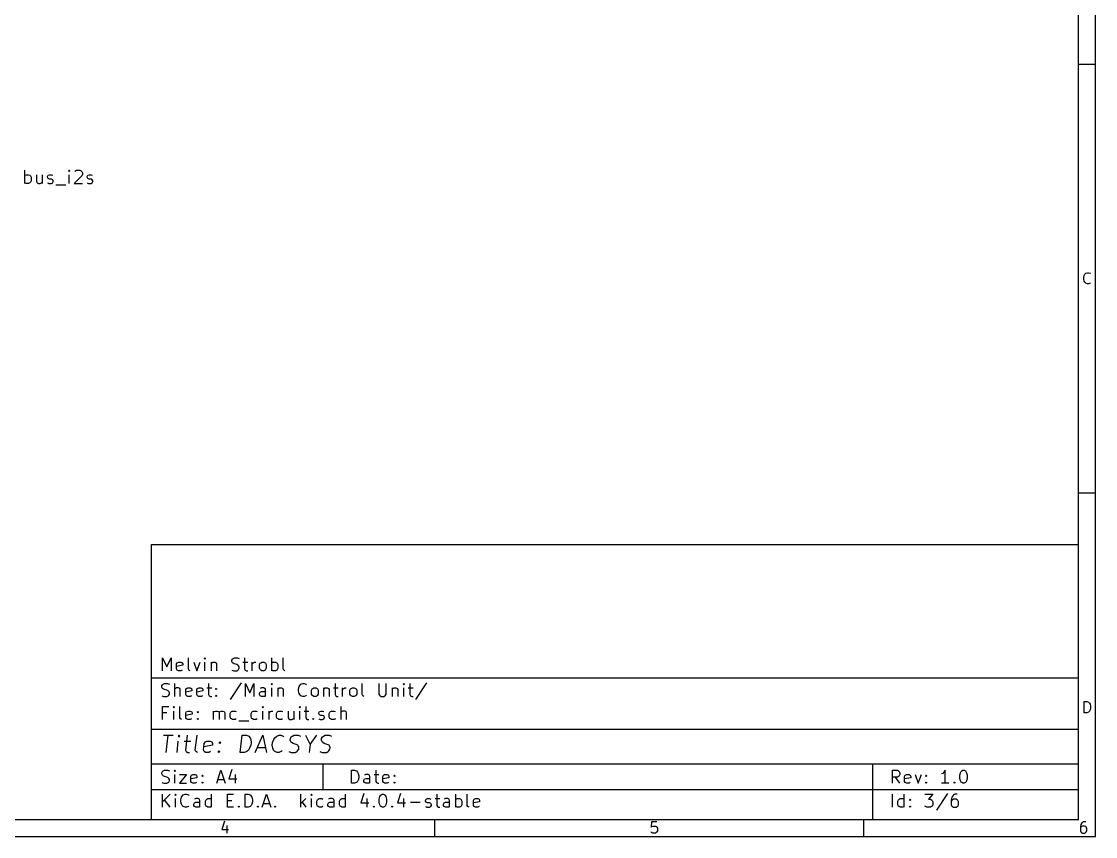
# Model space of a CAD drawing. Extents: x 10 to 287, y -200 to -10.
# Drawn here: x 161.9 to 287, y -200 to -105 of the extents above; entities that cross this region are included whole.
import ezdxf

# ---------------------------------------------------------------- set-up
doc = ezdxf.new("R2010")
doc.units = 0
doc.header["$MEASUREMENT"] = 0
doc.layers.add('BLACK', color=7, linetype='CONTINUOUS')

msp = doc.modelspace()

# ---------------------------------------------------------------- linework, layer by layer
at = {"layer": 'Black'}
for p, q in [((286.995, -200), (286.995, -10.0076)), ((285.013, -198.018), (285.013, -11.9888)), ((286.995, -110.007), (285.013, -110.007)), ((162.306, -123.876), (162.306, -122.352)), ((167.462, -122.352), (167.386, -122.428)), ((167.386, -122.428), (167.462, -122.504)), ((167.538, -122.428), (167.462, -122.352)), ((167.462, -122.352), (167.462, -122.504)), ((167.462, -122.504), (167.538, -122.428)), ((168.123, -122.504), (168.199, -122.428)), ((168.199, -122.428), (168.351, -122.352)), ((168.351, -122.352), (168.707, -122.352)), ((168.707, -122.352), (168.859, -122.428)), ((168.859, -122.428), (168.935, -122.504)), ((168.935, -122.504), (169.012, -122.657)), ((162.306, -122.936), (162.458, -122.86)), ((162.458, -123.876), (162.306, -123.8)), ((162.458, -122.86), (162.738, -122.86)), ((162.738, -122.86), (162.89, -122.936)), ((162.89, -123.8), (162.738, -123.876)), ((162.89, -122.936), (162.966, -123.012)), ((162.966, -123.723), (162.89, -123.8)), ((162.966, -123.012), (163.043, -123.165)), ((163.043, -123.596), (162.966, -123.723)), ((163.043, -123.165), (163.043, -123.596)), ((163.678, -122.86), (163.678, -123.673)), ((163.678, -123.673), (163.754, -123.8)), ((163.754, -123.8), (163.906, -123.876)), ((164.109, -123.876), (164.262, -123.8)), ((164.262, -123.8), (164.338, -123.723)), ((164.338, -122.86), (164.338, -123.876)), ((164.973, -123.088), (165.049, -122.936)), ((164.973, -123.165), (164.973, -123.088)), ((165.049, -123.292), (164.973, -123.165)), ((164.973, -123.8), (165.125, -123.876)), ((165.049, -122.936), (165.202, -122.86)), ((165.202, -123.368), (165.049, -123.292)), ((165.202, -122.86), (165.43, -122.86)), ((165.43, -123.368), (165.202, -123.368)), ((165.43, -122.86), (165.557, -122.936)), ((165.557, -123.444), (165.43, -123.368)), ((165.43, -123.876), (165.557, -123.8)), ((165.633, -123.596), (165.557, -123.444)), ((165.557, -123.8), (165.633, -123.673)), ((165.633, -123.673), (165.633, -123.596)), ((167.462, -123.876), (167.462, -122.86)), ((168.935, -123.012), (168.072, -123.876)), ((169.012, -122.784), (168.935, -123.012)), ((169.012, -122.657), (169.012, -122.784)), ((169.57, -123.088), (169.647, -122.936)), ((169.57, -123.165), (169.57, -123.088)), ((169.647, -123.292), (169.57, -123.165)), ((169.57, -123.8), (169.723, -123.876)), ((169.647, -122.936), (169.799, -122.86)), ((169.799, -123.368), (169.647, -123.292)), ((169.799, -122.86), (170.028, -122.86)), ((170.028, -123.368), (169.799, -123.368)), ((170.028, -122.86), (170.155, -122.936)), ((170.155, -123.444), (170.028, -123.368)), ((170.028, -123.876), (170.155, -123.8)), ((170.231, -123.596), (170.155, -123.444)), ((170.155, -123.8), (170.231, -123.673)), ((170.231, -123.673), (170.231, -123.596)), ((162.738, -123.876), (162.458, -123.876)), ((163.906, -123.876), (164.109, -123.876)), ((165.125, -123.876), (165.43, -123.876)), ((165.938, -124.028), (167.107, -124.028)), ((168.072, -123.876), (169.012, -123.876)), ((169.723, -123.876), (170.028, -123.876)), ((285.623, -134.823), (285.674, -134.595)), ((285.623, -135.026), (285.623, -134.823)), ((285.674, -135.255), (285.623, -135.026)), ((285.674, -134.595), (285.75, -134.468)), ((285.75, -134.468), (285.852, -134.341)), ((285.852, -134.341), (286.055, -134.29)), ((286.055, -134.29), (286.182, -134.29)), ((286.182, -134.29), (286.36, -134.341)), ((286.36, -134.341), (286.41, -134.391)), ((285.75, -135.382), (285.674, -135.255)), ((285.852, -135.509), (285.75, -135.382)), ((286.055, -135.585), (285.852, -135.509)), ((286.182, -135.585), (286.055, -135.585)), ((286.36, -135.509), (286.182, -135.585)), ((286.41, -135.458), (286.36, -135.509)), ((286.995, -159.995), (285.013, -159.995)), ((177.013, -166.014), (177.013, -198.018)), ((285.013, -166.014), (177.013, -166.014)), ((285.013, -198.018), (285.013, -166.014)), ((178.359, -180.67), (178.359, -179.172)), ((178.359, -179.172), (178.867, -180.238)), ((178.867, -180.238), (179.349, -179.172)), ((179.349, -179.172), (179.349, -180.67)), ((179.984, -179.883), (180.061, -179.756)), ((179.984, -180.467), (179.984, -179.883)), ((180.696, -180.035), (179.984, -180.188)), ((180.061, -179.756), (180.213, -179.68)), ((180.213, -179.68), (180.492, -179.68)), ((180.492, -179.68), (180.645, -179.756)), ((180.645, -179.756), (180.696, -179.883)), ((180.696, -179.883), (180.696, -180.035)), ((181.356, -180.467), (181.356, -179.172)), ((181.991, -179.68), (182.347, -180.67)), ((182.347, -180.67), (182.728, -179.68)), ((183.286, -179.172), (183.21, -179.248)), ((183.21, -179.248), (183.286, -179.324)), ((183.363, -179.248), (183.286, -179.172)), ((183.286, -179.172), (183.286, -179.324)), ((183.286, -179.324), (183.363, -179.248)), ((183.286, -180.67), (183.286, -179.68)), ((183.998, -179.68), (183.998, -180.67)), ((183.998, -179.807), (184.074, -179.756)), ((184.074, -179.756), (184.201, -179.68)), ((184.201, -179.68), (184.429, -179.68)), ((184.429, -179.68), (184.582, -179.756)), ((184.582, -179.756), (184.633, -179.883)), ((184.633, -179.883), (184.633, -180.67)), ((186.411, -179.451), (186.487, -179.324)), ((186.411, -179.603), (186.411, -179.451)), ((186.487, -179.756), (186.411, -179.603)), ((186.487, -179.324), (186.563, -179.248)), ((186.563, -179.807), (186.487, -179.756)), ((186.563, -179.248), (186.69, -179.172)), ((186.69, -179.883), (186.563, -179.807)), ((186.69, -179.172), (187.071, -179.172)), ((186.995, -179.959), (186.69, -179.883)), ((187.122, -180.035), (186.995, -179.959)), ((187.071, -179.172), (187.274, -179.248)), ((187.198, -180.111), (187.122, -180.035)), ((187.706, -179.68), (188.265, -179.68)), ((187.909, -179.172), (187.909, -180.467)), ((188.773, -180.67), (188.773, -179.68)), ((188.773, -179.959), (188.849, -179.807)), ((188.849, -179.807), (188.925, -179.756)), ((188.925, -179.756), (189.052, -179.68)), ((189.052, -179.68), (189.205, -179.68)), ((189.636, -179.959), (189.713, -179.807)), ((189.636, -180.391), (189.636, -179.959)), ((189.713, -179.807), (189.789, -179.756)), ((189.789, -179.756), (189.916, -179.68)), ((189.916, -179.68), (190.144, -179.68)), ((190.144, -179.68), (190.297, -179.756)), ((190.297, -179.756), (190.348, -179.807)), ((190.348, -179.807), (190.424, -179.959)), ((190.424, -179.959), (190.424, -180.391)), ((191.059, -180.67), (191.059, -179.172)), ((191.059, -179.756), (191.211, -179.68)), ((191.211, -179.68), (191.491, -179.68)), ((191.491, -179.68), (191.643, -179.756)), ((191.643, -179.756), (191.694, -179.807)), ((191.694, -179.807), (191.77, -179.959)), ((191.77, -179.959), (191.77, -180.391)), ((192.405, -180.467), (192.405, -179.172)), ((180.061, -180.594), (179.984, -180.467)), ((180.213, -180.67), (180.061, -180.594)), ((180.492, -180.67), (180.213, -180.67)), ((180.645, -180.594), (180.492, -180.67)), ((181.432, -180.594), (181.356, -180.467)), ((181.559, -180.67), (181.432, -180.594)), ((186.411, -180.594), (186.639, -180.67)), ((186.639, -180.67), (186.995, -180.67)), ((186.995, -180.67), (187.122, -180.594)), ((187.122, -180.594), (187.198, -180.543)), ((187.274, -180.238), (187.198, -180.111)), ((187.198, -180.543), (187.274, -180.391)), ((187.274, -180.391), (187.274, -180.238)), ((187.909, -180.467), (187.985, -180.594)), ((187.985, -180.594), (188.112, -180.67)), ((188.112, -180.67), (188.265, -180.67)), ((189.713, -180.543), (189.636, -180.391)), ((189.789, -180.594), (189.713, -180.543)), ((189.916, -180.67), (189.789, -180.594)), ((190.144, -180.67), (189.916, -180.67)), ((190.297, -180.594), (190.144, -180.67)), ((190.348, -180.543), (190.297, -180.594)), ((190.424, -180.391), (190.348, -180.543)), ((191.211, -180.67), (191.059, -180.594)), ((191.491, -180.67), (191.211, -180.67)), ((191.643, -180.594), (191.491, -180.67)), ((191.694, -180.543), (191.643, -180.594)), ((191.77, -180.391), (191.694, -180.543)), ((192.481, -180.594), (192.405, -180.467)), ((192.608, -180.67), (192.481, -180.594)), ((177.013, -181.508), (285.013, -181.508)), ((178.283, -182.448), (178.359, -182.321)), ((178.283, -182.601), (178.283, -182.448)), ((178.359, -182.753), (178.283, -182.601)), ((178.359, -182.321), (178.435, -182.245)), ((178.435, -182.245), (178.562, -182.169)), ((178.562, -182.169), (178.943, -182.169)), ((178.943, -182.169), (179.146, -182.245)), ((179.781, -183.667), (179.781, -182.169)), ((183.718, -182.169), (183.718, -183.464)), ((187.503, -182.093), (186.233, -184.023)), ((188.011, -183.667), (188.011, -182.169)), ((188.011, -182.169), (188.519, -183.236)), ((188.519, -183.236), (189.001, -182.169)), ((189.001, -182.169), (189.001, -183.667)), ((191.059, -182.169), (190.983, -182.245)), ((190.983, -182.245), (191.059, -182.321)), ((191.135, -182.245), (191.059, -182.169)), ((191.059, -182.169), (191.059, -182.321)), ((191.059, -182.321), (191.135, -182.245)), ((194.183, -182.804), (194.259, -182.524)), ((194.259, -182.524), (194.335, -182.397)), ((194.335, -182.397), (194.462, -182.245)), ((194.462, -182.245), (194.691, -182.169)), ((194.691, -182.169), (194.843, -182.169)), ((194.843, -182.169), (195.047, -182.245)), ((195.047, -182.245), (195.123, -182.321)), ((198.45, -182.169), (198.45, -183.464)), ((201.6, -183.464), (201.6, -182.169)), ((203.53, -182.169), (203.53, -183.388)), ((204.394, -183.388), (204.394, -182.169)), ((206.451, -182.169), (206.375, -182.245)), ((206.375, -182.245), (206.451, -182.321)), ((206.527, -182.245), (206.451, -182.169)), ((206.451, -182.169), (206.451, -182.321)), ((206.451, -182.321), (206.527, -182.245)), ((207.162, -182.169), (207.162, -183.464)), ((209.093, -182.093), (207.823, -184.023)), ((178.283, -183.591), (178.511, -183.667)), ((178.435, -182.804), (178.359, -182.753)), ((178.562, -182.88), (178.435, -182.804)), ((178.511, -183.667), (178.867, -183.667)), ((178.867, -182.956), (178.562, -182.88)), ((178.994, -183.032), (178.867, -182.956)), ((178.867, -183.667), (178.994, -183.591)), ((179.07, -183.109), (178.994, -183.032)), ((178.994, -183.591), (179.07, -183.54)), ((179.146, -183.236), (179.07, -183.109)), ((179.07, -183.54), (179.146, -183.388)), ((179.146, -183.388), (179.146, -183.236)), ((179.857, -182.753), (179.781, -182.804)), ((179.984, -182.677), (179.857, -182.753)), ((180.213, -182.677), (179.984, -182.677)), ((180.365, -182.753), (180.213, -182.677)), ((180.416, -182.88), (180.365, -182.753)), ((180.416, -183.667), (180.416, -182.88)), ((181.051, -182.88), (181.127, -182.753)), ((181.051, -183.464), (181.051, -182.88)), ((181.762, -183.032), (181.051, -183.185)), ((181.127, -183.591), (181.051, -183.464)), ((181.127, -182.753), (181.28, -182.677)), ((181.28, -183.667), (181.127, -183.591)), ((181.28, -182.677), (181.559, -182.677)), ((181.559, -183.667), (181.28, -183.667)), ((181.559, -182.677), (181.712, -182.753)), ((181.712, -183.591), (181.559, -183.667)), ((181.712, -182.753), (181.762, -182.88)), ((181.762, -182.88), (181.762, -183.032)), ((182.347, -182.88), (182.423, -182.753)), ((182.347, -183.464), (182.347, -182.88)), ((183.058, -183.032), (182.347, -183.185)), ((182.423, -183.591), (182.347, -183.464)), ((182.423, -182.753), (182.575, -182.677)), ((182.575, -183.667), (182.423, -183.591)), ((182.575, -182.677), (182.855, -182.677)), ((182.855, -183.667), (182.575, -183.667)), ((182.855, -182.677), (183.007, -182.753)), ((183.007, -183.591), (182.855, -183.667)), ((183.007, -182.753), (183.058, -182.88)), ((183.058, -182.88), (183.058, -183.032)), ((183.515, -182.677), (184.074, -182.677)), ((183.718, -183.464), (183.794, -183.591)), ((183.794, -183.591), (183.921, -183.667)), ((183.921, -183.667), (184.074, -183.667)), ((184.506, -182.804), (184.582, -182.753)), ((184.582, -182.88), (184.506, -182.804)), ((184.506, -183.591), (184.582, -183.54)), ((184.582, -183.667), (184.506, -183.591)), ((184.582, -182.753), (184.658, -182.804)), ((184.582, -182.753), (184.582, -182.88)), ((184.658, -182.804), (184.582, -182.88)), ((184.582, -183.54), (184.658, -183.591)), ((184.582, -183.54), (184.582, -183.667)), ((184.658, -183.591), (184.582, -183.667)), ((189.636, -183.312), (189.713, -183.185)), ((189.636, -183.464), (189.636, -183.312)), ((189.713, -183.591), (189.636, -183.464)), ((189.865, -182.677), (189.713, -182.753)), ((189.713, -183.185), (189.865, -183.109)), ((189.865, -183.667), (189.713, -183.591)), ((190.144, -182.677), (189.865, -182.677)), ((189.865, -183.109), (190.221, -183.109)), ((190.221, -183.667), (189.865, -183.667)), ((190.297, -182.753), (190.144, -182.677)), ((190.221, -183.109), (190.348, -183.032)), ((190.348, -183.591), (190.221, -183.667)), ((190.348, -182.88), (190.297, -182.753)), ((190.348, -183.667), (190.348, -182.88)), ((191.059, -183.667), (191.059, -182.677)), ((191.77, -182.677), (191.77, -183.667)), ((191.77, -182.804), (191.846, -182.753)), ((191.846, -182.753), (191.973, -182.677)), ((191.973, -182.677), (192.202, -182.677)), ((192.202, -182.677), (192.354, -182.753)), ((192.354, -182.753), (192.405, -182.88)), ((192.405, -182.88), (192.405, -183.667)), ((194.183, -183.032), (194.183, -182.804)), ((194.259, -183.312), (194.183, -183.032)), ((194.335, -183.464), (194.259, -183.312)), ((194.462, -183.591), (194.335, -183.464)), ((194.691, -183.667), (194.462, -183.591)), ((194.843, -183.667), (194.691, -183.667)), ((195.047, -183.591), (194.843, -183.667)), ((195.123, -183.54), (195.047, -183.591)), ((195.682, -182.956), (195.758, -182.804)), ((195.682, -183.388), (195.682, -182.956)), ((195.758, -183.54), (195.682, -183.388)), ((195.758, -182.804), (195.834, -182.753)), ((195.834, -183.591), (195.758, -183.54)), ((195.834, -182.753), (195.961, -182.677)), ((195.961, -183.667), (195.834, -183.591)), ((195.961, -182.677), (196.19, -182.677)), ((196.19, -183.667), (195.961, -183.667)), ((196.19, -182.677), (196.342, -182.753)), ((196.342, -183.591), (196.19, -183.667)), ((196.342, -182.753), (196.393, -182.804)), ((196.393, -183.54), (196.342, -183.591)), ((196.393, -182.804), (196.469, -182.956)), ((196.469, -183.388), (196.393, -183.54)), ((196.469, -182.956), (196.469, -183.388)), ((197.104, -182.677), (197.104, -183.667)), ((197.104, -182.804), (197.18, -182.753)), ((197.18, -182.753), (197.307, -182.677)), ((197.307, -182.677), (197.536, -182.677)), ((197.536, -182.677), (197.688, -182.753)), ((197.688, -182.753), (197.739, -182.88)), ((197.739, -182.88), (197.739, -183.667)), ((198.247, -182.677), (198.806, -182.677)), ((198.45, -183.464), (198.526, -183.591)), ((198.526, -183.591), (198.653, -183.667)), ((198.653, -183.667), (198.806, -183.667)), ((199.314, -183.667), (199.314, -182.677)), ((199.314, -182.956), (199.39, -182.804)), ((199.39, -182.804), (199.466, -182.753)), ((199.466, -182.753), (199.593, -182.677)), ((199.593, -182.677), (199.746, -182.677)), ((200.177, -182.956), (200.254, -182.804)), ((200.177, -183.388), (200.177, -182.956)), ((200.254, -183.54), (200.177, -183.388)), ((200.254, -182.804), (200.33, -182.753)), ((200.33, -183.591), (200.254, -183.54)), ((200.33, -182.753), (200.457, -182.677)), ((200.457, -183.667), (200.33, -183.591)), ((200.457, -182.677), (200.685, -182.677)), ((200.685, -183.667), (200.457, -183.667)), ((200.685, -182.677), (200.838, -182.753)), ((200.838, -183.591), (200.685, -183.667)), ((200.838, -182.753), (200.889, -182.804)), ((200.889, -183.54), (200.838, -183.591)), ((200.889, -182.804), (200.965, -182.956)), ((200.965, -183.388), (200.889, -183.54)), ((200.965, -182.956), (200.965, -183.388)), ((201.676, -183.591), (201.6, -183.464)), ((201.803, -183.667), (201.676, -183.591)), ((203.53, -183.388), (203.606, -183.54)), ((203.606, -183.54), (203.683, -183.591)), ((203.683, -183.591), (203.81, -183.667)), ((203.81, -183.667), (204.114, -183.667)), ((204.114, -183.667), (204.241, -183.591)), ((204.241, -183.591), (204.318, -183.54)), ((204.318, -183.54), (204.394, -183.388)), ((205.105, -182.677), (205.105, -183.667)), ((205.105, -182.804), (205.181, -182.753)), ((205.181, -182.753), (205.308, -182.677)), ((205.308, -182.677), (205.537, -182.677)), ((205.537, -182.677), (205.689, -182.753)), ((205.689, -182.753), (205.74, -182.88)), ((205.74, -182.88), (205.74, -183.667)), ((206.451, -183.667), (206.451, -182.677)), ((206.959, -182.677), (207.518, -182.677)), ((207.162, -183.464), (207.239, -183.591)), ((207.239, -183.591), (207.366, -183.667)), ((207.366, -183.667), (207.518, -183.667)), ((178.359, -186.36), (178.359, -184.861)), ((178.359, -184.861), (179.07, -184.861)), ((179.654, -184.861), (179.578, -184.937)), ((179.578, -184.937), (179.654, -185.014)), ((179.73, -184.937), (179.654, -184.861)), ((179.654, -184.861), (179.654, -185.014)), ((179.654, -185.014), (179.73, -184.937)), ((180.365, -186.157), (180.365, -184.861)), ((190.043, -184.861), (189.967, -184.937)), ((189.967, -184.937), (190.043, -185.014)), ((190.119, -184.937), (190.043, -184.861)), ((190.043, -184.861), (190.043, -185.014)), ((190.043, -185.014), (190.119, -184.937)), ((194.335, -184.861), (194.259, -184.937)), ((194.259, -184.937), (194.335, -185.014)), ((194.412, -184.937), (194.335, -184.861)), ((194.335, -184.861), (194.335, -185.014)), ((194.335, -185.014), (194.412, -184.937)), ((195.047, -184.861), (195.047, -186.157)), ((199.136, -186.36), (199.136, -184.861)), ((285.674, -185.572), (285.674, -184.277)), ((285.674, -184.277), (285.979, -184.277)), ((285.979, -184.277), (286.182, -184.328)), ((286.182, -184.328), (286.283, -184.455)), ((286.283, -184.455), (286.36, -184.582)), ((286.36, -184.582), (286.41, -184.81)), ((286.41, -185.014), (286.36, -185.242)), ((286.41, -184.81), (286.41, -185.014)), ((178.867, -185.572), (178.359, -185.572)), ((179.654, -186.36), (179.654, -185.369)), ((180.442, -186.284), (180.365, -186.157)), ((180.569, -186.36), (180.442, -186.284)), ((181.077, -185.572), (181.153, -185.445)), ((181.077, -186.157), (181.077, -185.572)), ((181.788, -185.725), (181.077, -185.877)), ((181.153, -186.284), (181.077, -186.157)), ((181.153, -185.445), (181.305, -185.369)), ((181.305, -186.36), (181.153, -186.284)), ((181.305, -185.369), (181.585, -185.369)), ((181.585, -185.369), (181.737, -185.445)), ((181.737, -186.284), (181.585, -186.36)), ((181.737, -185.445), (181.788, -185.572)), ((181.788, -185.572), (181.788, -185.725)), ((182.372, -185.496), (182.448, -185.445)), ((182.448, -185.572), (182.372, -185.496)), ((182.372, -186.284), (182.448, -186.233)), ((182.448, -186.36), (182.372, -186.284)), ((182.448, -185.445), (182.524, -185.496)), ((182.448, -185.445), (182.448, -185.572)), ((182.524, -185.496), (182.448, -185.572)), ((182.448, -186.233), (182.524, -186.284)), ((182.448, -186.233), (182.448, -186.36)), ((182.524, -186.284), (182.448, -186.36)), ((184.302, -186.36), (184.302, -185.369)), ((184.302, -185.496), (184.379, -185.445)), ((184.379, -185.445), (184.506, -185.369)), ((184.506, -185.369), (184.734, -185.369)), ((184.734, -185.369), (184.887, -185.445)), ((184.887, -185.445), (184.937, -185.572)), ((184.937, -185.572), (185.014, -185.445)), ((184.937, -185.572), (184.937, -186.36)), ((185.014, -185.445), (185.166, -185.369)), ((185.166, -185.369), (185.369, -185.369)), ((185.369, -185.369), (185.522, -185.445)), ((185.522, -185.445), (185.598, -185.572)), ((185.598, -185.572), (185.598, -186.36)), ((186.233, -185.649), (186.309, -185.496)), ((186.233, -186.08), (186.233, -185.649)), ((186.309, -186.233), (186.233, -186.08)), ((186.309, -185.496), (186.385, -185.445)), ((186.385, -186.284), (186.309, -186.233)), ((186.385, -185.445), (186.512, -185.369)), ((186.512, -186.36), (186.385, -186.284)), ((186.512, -185.369), (186.817, -185.369)), ((186.817, -185.369), (186.944, -185.445)), ((186.944, -186.284), (186.817, -186.36)), ((188.671, -185.649), (188.747, -185.496)), ((188.671, -186.08), (188.671, -185.649)), ((188.747, -186.233), (188.671, -186.08)), ((188.747, -185.496), (188.824, -185.445)), ((188.824, -186.284), (188.747, -186.233)), ((188.824, -185.445), (188.951, -185.369)), ((188.951, -186.36), (188.824, -186.284)), ((188.951, -185.369), (189.255, -185.369)), ((189.255, -185.369), (189.382, -185.445)), ((189.382, -186.284), (189.255, -186.36)), ((190.043, -186.36), (190.043, -185.369)), ((190.754, -186.36), (190.754, -185.369)), ((190.754, -185.649), (190.83, -185.496)), ((190.83, -185.496), (190.906, -185.445)), ((190.906, -185.445), (191.033, -185.369)), ((191.033, -185.369), (191.186, -185.369)), ((191.618, -185.649), (191.694, -185.496)), ((191.618, -186.08), (191.618, -185.649)), ((191.694, -186.233), (191.618, -186.08)), ((191.694, -185.496), (191.77, -185.445)), ((191.77, -186.284), (191.694, -186.233)), ((191.77, -185.445), (191.897, -185.369)), ((191.897, -186.36), (191.77, -186.284)), ((191.897, -185.369), (192.202, -185.369)), ((192.202, -185.369), (192.329, -185.445)), ((192.329, -186.284), (192.202, -186.36)), ((192.989, -185.369), (192.989, -186.157)), ((192.989, -186.157), (193.065, -186.284)), ((193.065, -186.284), (193.192, -186.36)), ((193.421, -186.36), (193.573, -186.284)), ((193.573, -186.284), (193.624, -186.233)), ((193.624, -185.369), (193.624, -186.36)), ((194.335, -186.36), (194.335, -185.369)), ((194.843, -185.369), (195.402, -185.369)), ((195.047, -186.157), (195.123, -186.284)), ((195.123, -186.284), (195.25, -186.36)), ((195.834, -186.284), (195.91, -186.233)), ((195.91, -186.36), (195.834, -186.284)), ((195.91, -186.233), (195.986, -186.284)), ((195.91, -186.233), (195.91, -186.36)), ((195.986, -186.284), (195.91, -186.36)), ((196.545, -185.572), (196.621, -185.445)), ((196.545, -185.649), (196.545, -185.572)), ((196.621, -185.801), (196.545, -185.649)), ((196.545, -186.284), (196.698, -186.36)), ((196.621, -185.445), (196.774, -185.369)), ((196.774, -185.877), (196.621, -185.801)), ((196.774, -185.369), (196.977, -185.369)), ((196.977, -185.877), (196.774, -185.877)), ((196.977, -185.369), (197.129, -185.445)), ((197.129, -185.928), (196.977, -185.877)), ((196.977, -186.36), (197.129, -186.284)), ((197.206, -186.08), (197.129, -185.928)), ((197.129, -186.284), (197.206, -186.157)), ((197.206, -186.157), (197.206, -186.08)), ((197.764, -185.649), (197.841, -185.496)), ((197.764, -186.08), (197.764, -185.649)), ((197.841, -186.233), (197.764, -186.08)), ((197.841, -185.496), (197.917, -185.445)), ((197.917, -186.284), (197.841, -186.233)), ((197.917, -185.445), (198.044, -185.369)), ((198.044, -186.36), (197.917, -186.284)), ((198.044, -185.369), (198.349, -185.369)), ((198.349, -185.369), (198.476, -185.445)), ((198.476, -186.284), (198.349, -186.36)), ((199.212, -185.445), (199.136, -185.496)), ((199.339, -185.369), (199.212, -185.445)), ((199.568, -185.369), (199.339, -185.369)), ((199.72, -185.445), (199.568, -185.369)), ((199.771, -185.572), (199.72, -185.445)), ((199.771, -186.36), (199.771, -185.572)), ((285.979, -185.572), (285.674, -185.572)), ((286.182, -185.496), (285.979, -185.572)), ((286.283, -185.369), (286.182, -185.496)), ((286.36, -185.242), (286.283, -185.369)), ((177.013, -187.503), (285.013, -187.503)), ((181.585, -186.36), (181.305, -186.36)), ((186.817, -186.36), (186.512, -186.36)), ((187.249, -186.512), (188.392, -186.512)), ((189.255, -186.36), (188.951, -186.36)), ((192.202, -186.36), (191.897, -186.36)), ((193.192, -186.36), (193.421, -186.36)), ((195.25, -186.36), (195.402, -186.36)), ((196.698, -186.36), (196.977, -186.36)), ((198.349, -186.36), (198.044, -186.36)), ((178.46, -188.189), (179.603, -188.189)), ((178.791, -190.195), (179.019, -188.189)), ((180.264, -188.189), (180.162, -188.29)), ((180.162, -188.29), (180.238, -188.392)), ((180.264, -188.189), (180.238, -188.392)), ((180.238, -188.392), (180.365, -188.29)), ((180.365, -188.29), (180.264, -188.189)), ((181.229, -188.189), (181.026, -189.916)), ((182.169, -189.916), (182.372, -188.189)), ((187.401, -190.195), (187.63, -188.189)), ((187.63, -188.189), (188.112, -188.189)), ((188.112, -188.189), (188.392, -188.29)), ((188.392, -188.29), (188.544, -188.493)), ((188.544, -188.493), (188.62, -188.671)), ((188.62, -188.671), (188.671, -189.052)), ((189.128, -190.195), (190.017, -188.189)), ((190.017, -188.189), (190.449, -190.195)), ((191.16, -189.052), (191.313, -188.671)), ((191.313, -188.671), (191.44, -188.493)), ((191.44, -188.493), (191.643, -188.29)), ((191.643, -188.29), (191.922, -188.189)), ((191.922, -188.189), (192.126, -188.189)), ((192.126, -188.189), (192.405, -188.29)), ((192.405, -188.29), (192.481, -188.392)), ((193.218, -188.773), (193.243, -188.57)), ((193.294, -188.951), (193.218, -188.773)), ((193.243, -188.57), (193.345, -188.392)), ((193.345, -188.392), (193.472, -188.29)), ((193.472, -188.29), (193.65, -188.189)), ((193.65, -188.189), (194.132, -188.189)), ((194.132, -188.189), (194.412, -188.29)), ((194.996, -188.189), (195.529, -189.255)), ((195.529, -189.255), (196.317, -188.189)), ((196.85, -188.773), (196.875, -188.57)), ((196.926, -188.951), (196.85, -188.773)), ((196.875, -188.57), (196.977, -188.392)), ((196.977, -188.392), (197.104, -188.29)), ((197.104, -188.29), (197.282, -188.189)), ((197.282, -188.189), (197.764, -188.189)), ((197.764, -188.189), (198.044, -188.29)), ((180.035, -190.195), (180.188, -188.874)), ((180.873, -188.874), (181.635, -188.874)), ((181.026, -189.916), (181.102, -190.094)), ((181.102, -190.094), (181.28, -190.195)), ((182.245, -190.094), (182.169, -189.916)), ((182.423, -190.195), (182.245, -190.094)), ((183.109, -189.916), (183.21, -189.154)), ((183.185, -190.094), (183.109, -189.916)), ((184.15, -189.332), (183.159, -189.535)), ((183.363, -190.195), (183.185, -190.094)), ((183.21, -189.154), (183.337, -188.951)), ((183.337, -188.951), (183.515, -188.874)), ((183.515, -188.874), (183.896, -188.874)), ((183.947, -190.094), (183.744, -190.195)), ((183.896, -188.874), (184.099, -188.951)), ((184.099, -188.951), (184.175, -189.154)), ((184.175, -189.154), (184.15, -189.332)), ((184.81, -190.094), (184.912, -190.017)), ((184.912, -190.195), (184.81, -190.094)), ((184.912, -190.017), (185.014, -190.094)), ((184.912, -190.017), (184.912, -190.195)), ((185.014, -190.094), (184.912, -190.195)), ((184.937, -189.052), (185.064, -188.951)), ((185.039, -189.154), (184.937, -189.052)), ((185.064, -188.951), (185.039, -189.154)), ((185.141, -189.052), (185.039, -189.154)), ((185.064, -188.951), (185.141, -189.052)), ((188.163, -190.094), (187.884, -190.195)), ((188.366, -189.916), (188.163, -190.094)), ((188.493, -189.713), (188.366, -189.916)), ((188.646, -189.332), (188.493, -189.713)), ((188.671, -189.052), (188.646, -189.332)), ((189.357, -189.636), (190.322, -189.636)), ((191.135, -189.332), (191.16, -189.052)), ((191.186, -189.713), (191.135, -189.332)), ((191.262, -189.916), (191.186, -189.713)), ((191.414, -190.094), (191.262, -189.916)), ((191.694, -190.195), (191.414, -190.094)), ((192.176, -190.094), (191.897, -190.195)), ((192.278, -190.017), (192.176, -190.094)), ((193.04, -190.094), (193.319, -190.195)), ((193.37, -189.052), (193.294, -188.951)), ((193.548, -189.154), (193.37, -189.052)), ((193.904, -189.255), (193.548, -189.154)), ((193.802, -190.195), (194.005, -190.094)), ((194.107, -189.332), (193.904, -189.255)), ((194.005, -190.094), (194.081, -190.017)), ((194.081, -190.017), (194.208, -189.814)), ((194.158, -189.433), (194.107, -189.332)), ((194.234, -189.636), (194.158, -189.433)), ((194.208, -189.814), (194.234, -189.636)), ((195.529, -189.255), (195.428, -190.195)), ((196.672, -190.094), (196.952, -190.195)), ((197.002, -189.052), (196.926, -188.951)), ((197.18, -189.154), (197.002, -189.052)), ((197.536, -189.255), (197.18, -189.154)), ((197.434, -190.195), (197.637, -190.094)), ((197.739, -189.332), (197.536, -189.255)), ((197.637, -190.094), (197.714, -190.017)), ((197.714, -190.017), (197.841, -189.814)), ((197.79, -189.433), (197.739, -189.332)), ((197.866, -189.636), (197.79, -189.433)), ((197.841, -189.814), (197.866, -189.636)), ((181.28, -190.195), (181.483, -190.195)), ((183.744, -190.195), (183.363, -190.195)), ((187.884, -190.195), (187.401, -190.195)), ((191.897, -190.195), (191.694, -190.195)), ((193.319, -190.195), (193.802, -190.195)), ((196.952, -190.195), (197.434, -190.195)), ((177.013, -191.516), (285.013, -191.516)), ((178.283, -192.557), (178.359, -192.43)), ((178.283, -192.71), (178.283, -192.557)), ((178.359, -192.43), (178.435, -192.354)), ((178.435, -192.354), (178.562, -192.278)), ((178.562, -192.278), (178.943, -192.278)), ((178.943, -192.278), (179.146, -192.354)), ((179.781, -192.278), (179.705, -192.354)), ((179.705, -192.354), (179.781, -192.43)), ((179.857, -192.354), (179.781, -192.278)), ((179.781, -192.278), (179.781, -192.43)), ((179.781, -192.43), (179.857, -192.354)), ((184.658, -193.777), (185.141, -192.278)), ((185.141, -192.278), (185.649, -193.777)), ((186.436, -192.202), (186.08, -193.294)), ((197.002, -191.516), (197.002, -194.513)), ((200.355, -193.777), (200.355, -192.278)), ((200.355, -192.278), (200.711, -192.278)), ((200.711, -192.278), (200.939, -192.354)), ((200.939, -192.354), (201.066, -192.507)), ((201.066, -192.507), (201.143, -192.634)), ((203.2, -192.278), (203.2, -193.573)), ((261.01, -191.516), (261.01, -198.018)), ((263.347, -193.777), (263.347, -192.278)), ((263.347, -192.278), (263.931, -192.278)), ((263.931, -192.278), (264.058, -192.354)), ((264.058, -192.354), (264.135, -192.43)), ((264.135, -192.43), (264.211, -192.557)), ((264.211, -192.557), (264.211, -192.786)), ((269.342, -192.507), (269.215, -192.634)), ((269.494, -192.278), (269.342, -192.507)), ((269.494, -193.777), (269.494, -192.278)), ((271.196, -192.862), (271.272, -192.557)), ((271.272, -192.557), (271.348, -192.43)), ((271.348, -192.43), (271.424, -192.354)), ((271.424, -192.354), (271.551, -192.278)), ((271.551, -192.278), (271.704, -192.278)), ((271.704, -192.278), (271.856, -192.354)), ((271.856, -192.354), (271.907, -192.43)), ((271.907, -192.43), (271.983, -192.557)), ((271.983, -192.557), (272.059, -192.862)), ((178.359, -192.862), (178.283, -192.71)), ((178.283, -193.7), (178.511, -193.777)), ((178.435, -192.913), (178.359, -192.862)), ((178.562, -192.989), (178.435, -192.913)), ((178.511, -193.777), (178.867, -193.777)), ((178.867, -193.065), (178.562, -192.989)), ((178.994, -193.142), (178.867, -193.065)), ((178.867, -193.777), (178.994, -193.7)), ((179.07, -193.218), (178.994, -193.142)), ((178.994, -193.7), (179.07, -193.65)), ((179.146, -193.345), (179.07, -193.218)), ((179.07, -193.65), (179.146, -193.497)), ((179.146, -193.497), (179.146, -193.345)), ((179.781, -193.777), (179.781, -192.786)), ((180.34, -192.786), (181.127, -192.786)), ((181.127, -192.786), (180.34, -193.777)), ((180.34, -193.777), (181.127, -193.777)), ((181.635, -192.989), (181.712, -192.862)), ((181.635, -193.573), (181.635, -192.989)), ((182.347, -193.142), (181.635, -193.294)), ((181.712, -193.7), (181.635, -193.573)), ((181.712, -192.862), (181.864, -192.786)), ((181.864, -193.777), (181.712, -193.7)), ((181.864, -192.786), (182.143, -192.786)), ((182.143, -193.777), (181.864, -193.777)), ((182.143, -192.786), (182.296, -192.862)), ((182.296, -193.7), (182.143, -193.777)), ((182.296, -192.862), (182.347, -192.989)), ((182.347, -192.989), (182.347, -193.142)), ((182.931, -192.913), (183.007, -192.862)), ((183.007, -192.989), (182.931, -192.913)), ((182.931, -193.7), (183.007, -193.65)), ((183.007, -193.777), (182.931, -193.7)), ((183.007, -192.862), (183.083, -192.913)), ((183.007, -192.862), (183.007, -192.989)), ((183.083, -192.913), (183.007, -192.989)), ((183.007, -193.65), (183.083, -193.7)), ((183.007, -193.65), (183.007, -193.777)), ((183.083, -193.7), (183.007, -193.777)), ((184.785, -193.345), (185.496, -193.345)), ((186.08, -193.294), (187.02, -193.294)), ((186.792, -192.786), (186.792, -193.777)), ((200.711, -193.777), (200.355, -193.777)), ((200.939, -193.7), (200.711, -193.777)), ((201.066, -193.573), (200.939, -193.7)), ((201.143, -193.421), (201.066, -193.573)), ((201.143, -192.634), (201.219, -192.913)), ((201.219, -193.142), (201.143, -193.421)), ((201.219, -192.913), (201.219, -193.142)), ((201.778, -193.421), (201.854, -193.294)), ((201.778, -193.573), (201.778, -193.421)), ((201.854, -193.7), (201.778, -193.573)), ((202.006, -192.786), (201.854, -192.862)), ((201.854, -193.294), (202.006, -193.218)), ((202.006, -193.777), (201.854, -193.7)), ((202.286, -192.786), (202.006, -192.786)), ((202.006, -193.218), (202.362, -193.218)), ((202.362, -193.777), (202.006, -193.777)), ((202.438, -192.862), (202.286, -192.786)), ((202.362, -193.218), (202.489, -193.142)), ((202.489, -193.7), (202.362, -193.777)), ((202.489, -192.989), (202.438, -192.862)), ((202.489, -193.777), (202.489, -192.989)), ((202.997, -192.786), (203.556, -192.786)), ((203.2, -193.573), (203.276, -193.7)), ((203.276, -193.7), (203.403, -193.777)), ((203.403, -193.777), (203.556, -193.777)), ((203.987, -192.989), (204.064, -192.862)), ((203.987, -193.573), (203.987, -192.989)), ((204.699, -193.142), (203.987, -193.294)), ((204.064, -193.7), (203.987, -193.573)), ((204.064, -192.862), (204.216, -192.786)), ((204.216, -193.777), (204.064, -193.7)), ((204.216, -192.786), (204.495, -192.786)), ((204.495, -193.777), (204.216, -193.777)), ((204.495, -192.786), (204.648, -192.862)), ((204.648, -193.7), (204.495, -193.777)), ((204.648, -192.862), (204.699, -192.989)), ((204.699, -192.989), (204.699, -193.142)), ((205.283, -192.913), (205.359, -192.862)), ((205.359, -192.989), (205.283, -192.913)), ((205.283, -193.7), (205.359, -193.65)), ((205.359, -193.777), (205.283, -193.7)), ((205.359, -192.862), (205.435, -192.913)), ((205.359, -192.862), (205.359, -192.989)), ((205.435, -192.913), (205.359, -192.989)), ((205.359, -193.65), (205.435, -193.7)), ((205.359, -193.65), (205.359, -193.777)), ((205.435, -193.7), (205.359, -193.777)), ((263.931, -193.065), (263.347, -193.065)), ((264.211, -193.777), (263.703, -193.065)), ((264.058, -192.989), (263.931, -193.065)), ((264.135, -192.913), (264.058, -192.989)), ((264.211, -192.786), (264.135, -192.913)), ((264.77, -192.989), (264.846, -192.862)), ((264.77, -193.573), (264.77, -192.989)), ((265.481, -193.142), (264.77, -193.294)), ((264.846, -193.7), (264.77, -193.573)), ((264.846, -192.862), (264.998, -192.786)), ((264.998, -193.777), (264.846, -193.7)), ((264.998, -192.786), (265.278, -192.786)), ((265.278, -193.777), (264.998, -193.777)), ((265.278, -192.786), (265.43, -192.862)), ((265.43, -193.7), (265.278, -193.777)), ((265.43, -192.862), (265.481, -192.989)), ((265.481, -192.989), (265.481, -193.142)), ((265.989, -192.786), (266.344, -193.777)), ((266.344, -193.777), (266.725, -192.786)), ((267.208, -192.913), (267.284, -192.862)), ((267.284, -192.989), (267.208, -192.913)), ((267.208, -193.7), (267.284, -193.65)), ((267.284, -193.777), (267.208, -193.7)), ((267.284, -192.862), (267.36, -192.913)), ((267.284, -192.862), (267.284, -192.989)), ((267.36, -192.913), (267.284, -192.989)), ((267.284, -193.65), (267.36, -193.7)), ((267.284, -193.65), (267.284, -193.777)), ((267.36, -193.7), (267.284, -193.777)), ((269.215, -192.634), (269.062, -192.71)), ((269.926, -193.777), (269.062, -193.777)), ((270.485, -193.7), (270.561, -193.65)), ((270.561, -193.777), (270.485, -193.7)), ((270.561, -193.65), (270.637, -193.7)), ((270.561, -193.65), (270.561, -193.777)), ((270.637, -193.7), (270.561, -193.777)), ((271.196, -193.218), (271.196, -192.862)), ((271.272, -193.497), (271.196, -193.218)), ((271.348, -193.65), (271.272, -193.497)), ((271.424, -193.7), (271.348, -193.65)), ((271.551, -193.777), (271.424, -193.7)), ((271.704, -193.777), (271.551, -193.777)), ((271.856, -193.7), (271.704, -193.777)), ((271.907, -193.65), (271.856, -193.7)), ((271.983, -193.497), (271.907, -193.65)), ((272.059, -193.218), (271.983, -193.497)), ((272.059, -192.862), (272.059, -193.218)), ((177.013, -194.513), (285.013, -194.513)), ((178.359, -196.571), (178.359, -195.072)), ((179.222, -195.072), (178.359, -195.936)), ((179.857, -195.072), (179.781, -195.148)), ((179.934, -195.148), (179.857, -195.072)), ((179.857, -195.072), (179.857, -195.224)), ((180.772, -195.148), (181, -195.072)), ((181, -195.072), (181.153, -195.072)), ((181.153, -195.072), (181.356, -195.148)), ((184.048, -196.571), (184.048, -195.072)), ((185.903, -196.571), (185.903, -195.072)), ((185.903, -195.072), (186.614, -195.072)), ((187.96, -196.571), (187.96, -195.072)), ((187.96, -195.072), (188.316, -195.072)), ((188.316, -195.072), (188.544, -195.148)), ((189.967, -196.571), (190.449, -195.072)), ((190.449, -195.072), (190.957, -196.571)), ((194.462, -196.571), (194.462, -195.072)), ((195.682, -195.072), (195.605, -195.148)), ((195.758, -195.148), (195.682, -195.072)), ((195.682, -195.072), (195.682, -195.224)), ((199.669, -196.571), (199.669, -195.072)), ((201.803, -194.996), (201.447, -196.088)), ((203.81, -195.148), (203.937, -195.072)), ((203.937, -195.072), (204.089, -195.072)), ((204.089, -195.072), (204.241, -195.148)), ((206.07, -194.996), (205.715, -196.088)), ((210.287, -195.072), (210.287, -196.367)), ((212.496, -196.571), (212.496, -195.072)), ((213.843, -196.367), (213.843, -195.072)), ((263.347, -196.571), (263.347, -195.072)), ((264.693, -196.571), (264.693, -195.072)), ((267.106, -195.072), (268.046, -195.072)), ((268.046, -195.072), (267.538, -195.656)), ((269.748, -194.996), (268.478, -196.926)), ((270.612, -195.072), (270.459, -195.148)), ((270.891, -195.072), (270.612, -195.072)), ((179.222, -196.571), (178.562, -195.707)), ((179.781, -195.148), (179.857, -195.224)), ((179.857, -195.224), (179.934, -195.148)), ((179.857, -196.571), (179.857, -195.58)), ((180.492, -195.707), (180.569, -195.428)), ((180.492, -195.936), (180.492, -195.707)), ((180.569, -196.215), (180.492, -195.936)), ((180.569, -195.428), (180.645, -195.301)), ((180.645, -196.367), (180.569, -196.215)), ((180.645, -195.301), (180.772, -195.148)), ((181.356, -195.148), (181.432, -195.224)), ((181.991, -196.215), (182.067, -196.088)), ((181.991, -196.367), (181.991, -196.215)), ((182.22, -195.58), (182.067, -195.656)), ((182.067, -196.088), (182.22, -196.012)), ((182.499, -195.58), (182.22, -195.58)), ((182.22, -196.012), (182.575, -196.012)), ((182.651, -195.656), (182.499, -195.58)), ((182.575, -196.012), (182.702, -195.936)), ((182.702, -195.783), (182.651, -195.656)), ((182.702, -196.571), (182.702, -195.783)), ((183.337, -195.859), (183.413, -195.707)), ((183.337, -196.291), (183.337, -195.859)), ((183.413, -196.444), (183.337, -196.291)), ((183.413, -195.707), (183.49, -195.656)), ((183.49, -195.656), (183.617, -195.58)), ((183.617, -195.58), (183.921, -195.58)), ((183.921, -195.58), (184.048, -195.656)), ((185.903, -195.783), (186.411, -195.783)), ((188.544, -195.148), (188.671, -195.301)), ((188.671, -195.301), (188.747, -195.428)), ((188.747, -196.215), (188.671, -196.367)), ((188.747, -195.428), (188.824, -195.707)), ((188.824, -195.936), (188.747, -196.215)), ((188.824, -195.707), (188.824, -195.936)), ((190.094, -196.139), (190.805, -196.139)), ((195.047, -195.58), (194.462, -196.139)), ((194.615, -196.012), (195.047, -196.571)), ((195.605, -195.148), (195.682, -195.224)), ((195.682, -195.224), (195.758, -195.148)), ((195.682, -196.571), (195.682, -195.58)), ((196.317, -195.859), (196.393, -195.707)), ((196.317, -196.291), (196.317, -195.859)), ((196.393, -196.444), (196.317, -196.291)), ((196.393, -195.707), (196.469, -195.656)), ((196.469, -195.656), (196.596, -195.58)), ((196.596, -195.58), (196.901, -195.58)), ((196.901, -195.58), (197.028, -195.656)), ((197.612, -196.215), (197.688, -196.088)), ((197.612, -196.367), (197.612, -196.215)), ((197.841, -195.58), (197.688, -195.656)), ((197.688, -196.088), (197.841, -196.012)), ((198.12, -195.58), (197.841, -195.58)), ((197.841, -196.012), (198.196, -196.012)), ((198.272, -195.656), (198.12, -195.58)), ((198.196, -196.012), (198.323, -195.936)), ((198.323, -195.783), (198.272, -195.656)), ((198.323, -196.571), (198.323, -195.783)), ((198.958, -195.859), (199.034, -195.707)), ((198.958, -196.291), (198.958, -195.859)), ((199.034, -196.444), (198.958, -196.291)), ((199.034, -195.707), (199.111, -195.656)), ((199.111, -195.656), (199.238, -195.58)), ((199.238, -195.58), (199.542, -195.58)), ((199.542, -195.58), (199.669, -195.656)), ((201.447, -196.088), (202.387, -196.088)), ((202.159, -195.58), (202.159, -196.571)), ((203.581, -195.656), (203.657, -195.351)), ((203.581, -196.012), (203.581, -195.656)), ((203.657, -196.291), (203.581, -196.012)), ((203.657, -195.351), (203.733, -195.224)), ((203.733, -196.444), (203.657, -196.291)), ((203.733, -195.224), (203.81, -195.148)), ((204.241, -195.148), (204.292, -195.224)), ((204.292, -195.224), (204.368, -195.351)), ((204.368, -196.291), (204.292, -196.444)), ((204.368, -195.351), (204.445, -195.656)), ((204.445, -196.012), (204.368, -196.291)), ((204.445, -195.656), (204.445, -196.012)), ((205.715, -196.088), (206.654, -196.088)), ((206.426, -195.58), (206.426, -196.571)), ((207.213, -196.012), (208.356, -196.012)), ((208.991, -195.783), (209.067, -195.656)), ((208.991, -195.859), (208.991, -195.783)), ((209.067, -196.012), (208.991, -195.859)), ((209.067, -195.656), (209.22, -195.58)), ((209.22, -196.088), (209.067, -196.012)), ((209.22, -195.58), (209.423, -195.58)), ((209.423, -196.088), (209.22, -196.088)), ((209.423, -195.58), (209.575, -195.656)), ((209.575, -196.139), (209.423, -196.088)), ((209.652, -196.291), (209.575, -196.139)), ((209.652, -196.367), (209.652, -196.291)), ((210.083, -195.58), (210.642, -195.58)), ((211.074, -196.215), (211.15, -196.088)), ((211.074, -196.367), (211.074, -196.215)), ((211.303, -195.58), (211.15, -195.656)), ((211.15, -196.088), (211.303, -196.012)), ((211.582, -195.58), (211.303, -195.58)), ((211.303, -196.012), (211.658, -196.012)), ((211.734, -195.656), (211.582, -195.58)), ((211.658, -196.012), (211.785, -195.936)), ((211.785, -195.783), (211.734, -195.656)), ((211.785, -196.571), (211.785, -195.783)), ((212.496, -195.656), (212.649, -195.58)), ((212.649, -195.58), (212.928, -195.58)), ((212.928, -195.58), (213.081, -195.656)), ((213.081, -195.656), (213.131, -195.707)), ((213.131, -195.707), (213.208, -195.859)), ((213.208, -196.291), (213.131, -196.444)), ((213.208, -195.859), (213.208, -196.291)), ((214.554, -195.783), (214.63, -195.656)), ((214.554, -196.367), (214.554, -195.783)), ((215.265, -195.936), (214.554, -196.088)), ((214.63, -195.656), (214.782, -195.58)), ((214.782, -195.58), (215.062, -195.58)), ((215.062, -195.58), (215.214, -195.656)), ((215.214, -195.656), (215.265, -195.783)), ((215.265, -195.783), (215.265, -195.936)), ((263.982, -195.859), (264.058, -195.707)), ((263.982, -196.291), (263.982, -195.859)), ((264.058, -196.444), (263.982, -196.291)), ((264.058, -195.707), (264.135, -195.656)), ((264.135, -195.656), (264.262, -195.58)), ((264.262, -195.58), (264.566, -195.58)), ((264.566, -195.58), (264.693, -195.656)), ((265.328, -195.707), (265.405, -195.656)), ((265.405, -195.783), (265.328, -195.707)), ((265.405, -195.656), (265.481, -195.707)), ((265.405, -195.656), (265.405, -195.783)), ((265.481, -195.707), (265.405, -195.783)), ((267.538, -195.656), (267.767, -195.656)), ((267.767, -195.656), (267.894, -195.707)), ((267.894, -195.707), (267.97, -195.783)), ((267.97, -195.783), (268.046, -195.936)), ((268.046, -196.291), (267.97, -196.444)), ((268.046, -195.936), (268.046, -196.291)), ((270.256, -195.428), (270.18, -195.707)), ((270.18, -195.707), (270.18, -196.291)), ((270.256, -195.783), (270.18, -195.936)), ((270.18, -196.291), (270.256, -196.444)), ((270.408, -195.224), (270.256, -195.428)), ((270.332, -195.707), (270.256, -195.783)), ((270.459, -195.656), (270.332, -195.707)), ((270.459, -195.148), (270.408, -195.224)), ((270.764, -195.656), (270.459, -195.656)), ((270.891, -195.707), (270.764, -195.656)), ((270.967, -195.783), (270.891, -195.707)), ((271.043, -195.936), (270.967, -195.783)), ((270.967, -196.444), (271.043, -196.291)), ((271.043, -196.291), (271.043, -195.936)), ((180.772, -196.494), (180.645, -196.367)), ((181, -196.571), (180.772, -196.494)), ((181.153, -196.571), (181, -196.571)), ((181.356, -196.494), (181.153, -196.571)), ((181.432, -196.444), (181.356, -196.494)), ((182.067, -196.494), (181.991, -196.367)), ((182.22, -196.571), (182.067, -196.494)), ((182.575, -196.571), (182.22, -196.571)), ((182.702, -196.494), (182.575, -196.571)), ((183.49, -196.494), (183.413, -196.444)), ((183.617, -196.571), (183.49, -196.494)), ((183.921, -196.571), (183.617, -196.571)), ((184.048, -196.494), (183.921, -196.571)), ((186.614, -196.571), (185.903, -196.571)), ((187.173, -196.494), (187.249, -196.444)), ((187.249, -196.571), (187.173, -196.494)), ((187.249, -196.444), (187.325, -196.494)), ((187.249, -196.444), (187.249, -196.571)), ((187.325, -196.494), (187.249, -196.571)), ((188.316, -196.571), (187.96, -196.571)), ((188.544, -196.494), (188.316, -196.571)), ((188.671, -196.367), (188.544, -196.494)), ((189.382, -196.494), (189.459, -196.444)), ((189.459, -196.571), (189.382, -196.494)), ((189.459, -196.444), (189.535, -196.494)), ((189.459, -196.444), (189.459, -196.571)), ((189.535, -196.494), (189.459, -196.571)), ((191.389, -196.494), (191.465, -196.444)), ((191.465, -196.571), (191.389, -196.494)), ((191.465, -196.444), (191.541, -196.494)), ((191.465, -196.444), (191.465, -196.571)), ((191.541, -196.494), (191.465, -196.571)), ((196.469, -196.494), (196.393, -196.444)), ((196.596, -196.571), (196.469, -196.494)), ((196.901, -196.571), (196.596, -196.571)), ((197.028, -196.494), (196.901, -196.571)), ((197.688, -196.494), (197.612, -196.367)), ((197.841, -196.571), (197.688, -196.494)), ((198.196, -196.571), (197.841, -196.571)), ((198.323, -196.494), (198.196, -196.571)), ((199.111, -196.494), (199.034, -196.444)), ((199.238, -196.571), (199.111, -196.494)), ((199.542, -196.571), (199.238, -196.571)), ((199.669, -196.494), (199.542, -196.571)), ((202.87, -196.494), (202.946, -196.444)), ((202.946, -196.571), (202.87, -196.494)), ((202.946, -196.444), (203.022, -196.494)), ((202.946, -196.444), (202.946, -196.571)), ((203.022, -196.494), (202.946, -196.571)), ((203.81, -196.494), (203.733, -196.444)), ((203.937, -196.571), (203.81, -196.494)), ((204.089, -196.571), (203.937, -196.571)), ((204.241, -196.494), (204.089, -196.571)), ((204.292, -196.444), (204.241, -196.494)), ((205.003, -196.494), (205.08, -196.444)), ((205.08, -196.571), (205.003, -196.494)), ((205.08, -196.444), (205.156, -196.494)), ((205.08, -196.444), (205.08, -196.571)), ((205.156, -196.494), (205.08, -196.571)), ((208.991, -196.494), (209.144, -196.571)), ((209.144, -196.571), (209.423, -196.571)), ((209.423, -196.571), (209.575, -196.494)), ((209.575, -196.494), (209.652, -196.367)), ((210.287, -196.367), (210.363, -196.494)), ((210.363, -196.494), (210.49, -196.571)), ((210.49, -196.571), (210.642, -196.571)), ((211.15, -196.494), (211.074, -196.367)), ((211.303, -196.571), (211.15, -196.494)), ((211.658, -196.571), (211.303, -196.571)), ((211.785, -196.494), (211.658, -196.571)), ((212.649, -196.571), (212.496, -196.494)), ((212.928, -196.571), (212.649, -196.571)), ((213.081, -196.494), (212.928, -196.571)), ((213.131, -196.444), (213.081, -196.494)), ((213.919, -196.494), (213.843, -196.367)), ((214.046, -196.571), (213.919, -196.494)), ((214.63, -196.494), (214.554, -196.367)), ((214.782, -196.571), (214.63, -196.494)), ((215.062, -196.571), (214.782, -196.571)), ((215.214, -196.494), (215.062, -196.571)), ((264.135, -196.494), (264.058, -196.444)), ((264.262, -196.571), (264.135, -196.494)), ((264.566, -196.571), (264.262, -196.571)), ((264.693, -196.494), (264.566, -196.571)), ((265.328, -196.494), (265.405, -196.444)), ((265.405, -196.571), (265.328, -196.494)), ((265.405, -196.444), (265.481, -196.494)), ((265.405, -196.444), (265.405, -196.571)), ((265.481, -196.494), (265.405, -196.571)), ((267.183, -196.494), (267.106, -196.444)), ((267.335, -196.571), (267.183, -196.494)), ((267.767, -196.571), (267.335, -196.571)), ((267.894, -196.494), (267.767, -196.571)), ((267.97, -196.444), (267.894, -196.494)), ((270.256, -196.444), (270.332, -196.494)), ((270.332, -196.494), (270.459, -196.571)), ((270.459, -196.571), (270.764, -196.571)), ((270.764, -196.571), (270.891, -196.494)), ((270.891, -196.494), (270.967, -196.444)), ((11.9888, -198.018), (285.013, -198.018)), ((177.013, -198.018), (285.013, -198.018)), ((185.547, -198.222), (185.242, -199.161)), ((185.852, -198.73), (185.852, -199.593)), ((210.007, -198.018), (210.007, -200)), ((235.306, -198.298), (235.255, -198.907)), ((235.255, -198.907), (235.306, -198.831)), ((235.915, -198.298), (235.306, -198.298)), ((235.306, -198.831), (235.433, -198.78)), ((235.433, -198.78), (235.737, -198.78)), ((235.737, -198.78), (235.864, -198.831)), ((235.864, -198.831), (235.915, -198.907)), ((259.994, -198.018), (259.994, -200)), ((285.293, -198.603), (285.242, -198.831)), ((285.242, -198.831), (285.242, -199.339)), ((285.42, -198.399), (285.293, -198.603)), ((285.369, -198.831), (285.293, -198.907)), ((285.471, -198.78), (285.369, -198.831)), ((285.471, -198.349), (285.42, -198.399)), ((285.598, -198.298), (285.471, -198.349)), ((285.725, -198.78), (285.471, -198.78)), ((285.852, -198.298), (285.598, -198.298)), ((285.852, -198.831), (285.725, -198.78)), ((285.902, -198.907), (285.852, -198.831)), ((10.0076, -200), (286.995, -200)), ((185.242, -199.161), (186.03, -199.161)), ((235.306, -199.517), (235.255, -199.466)), ((235.433, -199.593), (235.306, -199.517)), ((235.737, -199.593), (235.433, -199.593)), ((235.864, -199.517), (235.737, -199.593)), ((235.915, -199.466), (235.864, -199.517)), ((235.915, -198.907), (235.991, -199.034)), ((235.991, -199.339), (235.915, -199.466)), ((235.991, -199.034), (235.991, -199.339)), ((285.293, -198.907), (285.242, -199.034)), ((285.242, -199.339), (285.293, -199.466)), ((285.293, -199.466), (285.369, -199.517)), ((285.369, -199.517), (285.471, -199.593)), ((285.471, -199.593), (285.725, -199.593)), ((285.725, -199.593), (285.852, -199.517)), ((285.852, -199.517), (285.902, -199.466)), ((285.979, -199.034), (285.902, -198.907)), ((285.902, -199.466), (285.979, -199.339)), ((285.979, -199.339), (285.979, -199.034))]:
    msp.add_line(p, q, dxfattribs=at)

doc.saveas('drawing.dxf')
